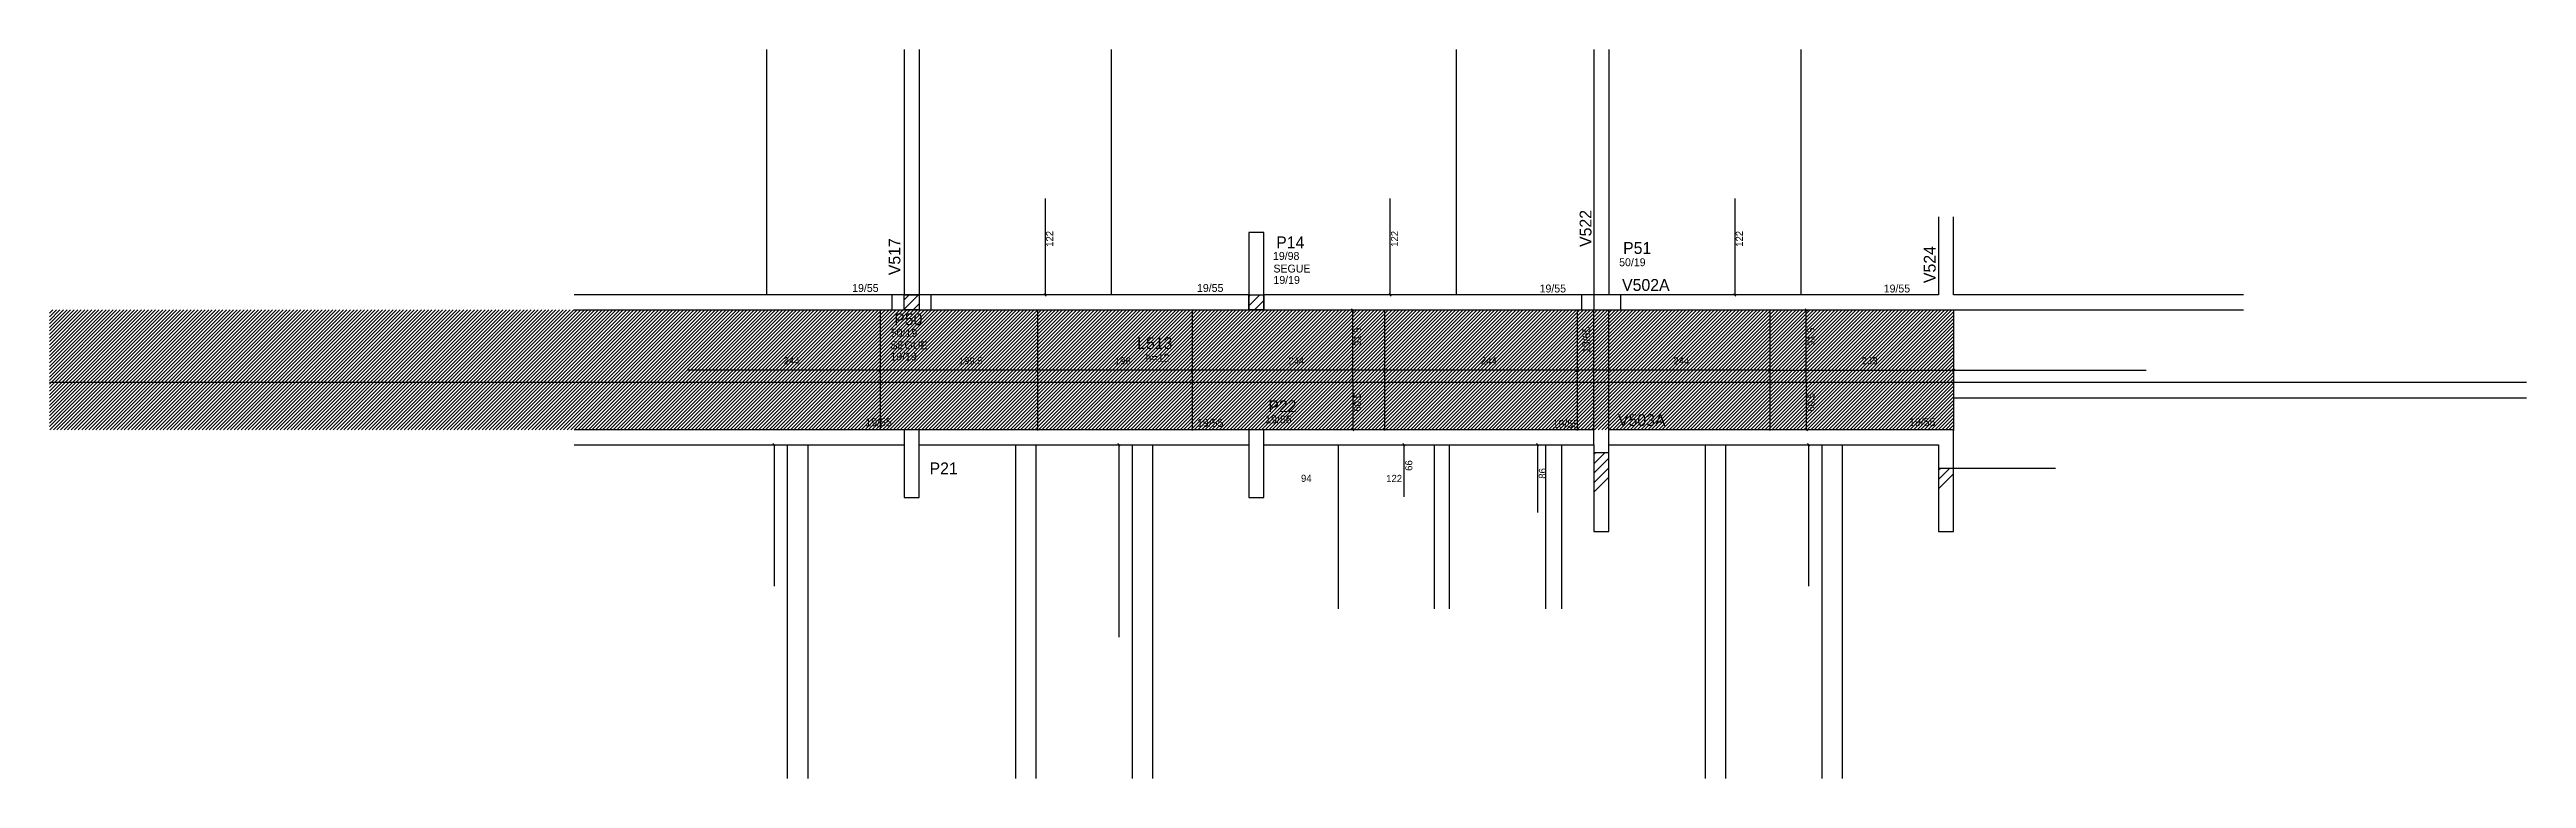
# Model space of a CAD drawing. Header units: metres. Extents: x 3824 to 6963, y 2574 to 3498.
import ezdxf

# ---------------------------------------------------------------- set-up
doc = ezdxf.new("R2010")
doc.units = ezdxf.units.M
for name, color, linetype in [('3', 7, 'Continuous'), ('4', 7, 'Continuous'), ('7', 7, 'Continuous'), ('COTA', 7, 'Continuous'), ('Painéis', 7, 'Continuous'), ('REAPROVEITAMENTO', 7, 'Continuous')]:
    doc.layers.add(name, color=color, linetype=linetype)

msp = doc.modelspace()

# ---------------------------------------------------------------- hatches: boundary and pattern name
at = {"layer": 'REAPROVEITAMENTO'}
h = msp.add_hatch(dxfattribs=at)
h.set_pattern_fill('ANSI31')
h.paths.add_polyline_path([(3823.7, 3167.9), (3823.7, 3015.9), (6236.7, 3015.9), (6236.7, 3167.9), (3823.7, 3167.9)])

# ---------------------------------------------------------------- linework, layer by layer
at = {"color": 4, "lineweight": 25}
for p, q in [((4876.2, 3091.3), (4632.2, 3091.3)), ((4876.2, 3093.7), (4876.2, 3094.3)), ((5075.7, 3091.3), (4876.2, 3091.3))]:
    msp.add_line(p, q, dxfattribs=at)
at = {"color": 0, "lineweight": 25}
for p, q in [((4877.7, 3092.8), (4874.7, 3089.8)), ((4874.7, 3089.8), (4877.7, 3092.8)), ((5074.2, 3089.8), (5077.2, 3092.8))]:
    msp.add_line(p, q, dxfattribs=at)
at = {"layer": '3', "color": 3, "lineweight": 25}
for p, q in [((4906.7, 3497.9), (4906.7, 3186.9)), ((4925.7, 3497.9), (4925.7, 3186.9)), ((5780.7, 3497.9), (5780.7, 3186.9)), ((5799.7, 3497.9), (5799.7, 3186.9)), ((4906.7, 3168.7), (4925, 3186.9)), ((4906.7, 3180.7), (4913, 3186.9)), ((4918, 3167.9), (4925.7, 3175.6)), ((5343.7, 3172.9), (5357.7, 3186.9)), ((5343.7, 3184.9), (5345.7, 3186.9)), ((5350.8, 3167.9), (5362.7, 3179.9)), ((5780.7, 3186.9), (5780.7, 3167.9)), ((5780.7, 2996.9), (5780.7, 3167.9)), ((5799.7, 2986.9), (5799.7, 3167.9)), ((5578.7, 2788.9), (5578.7, 2996.9)), ((5597.7, 2788.9), (5597.7, 2996.9)), ((5780.7, 2972.8), (5794.8, 2986.9)), ((5780.7, 2984.8), (5782.8, 2986.9)), ((5780.7, 2960.8), (5799.7, 2979.8)), ((5780.7, 2948.8), (5799.7, 2967.8)), ((5780.7, 2936.8), (5799.7, 2955.8)), ((6217.7, 2953), (6231.6, 2966.9)), ((6217.7, 2965), (6219.6, 2966.9)), ((6217.7, 2941), (6236.7, 2960))]:
    msp.add_line(p, q, dxfattribs=at)
for points in [[(6217.7, 3285.9), (6217.7, 3186.9)], [(6236.7, 3186.9), (6236.7, 3285.9)], [(4891.2, 3186.9), (4488.7, 3186.9)], [(5343.7, 3186.9), (4941.2, 3186.9)], [(5765.2, 3186.9), (5362.7, 3186.9)], [(6217.7, 3186.9), (5815.2, 3186.9)], [(6604.2, 3186.9), (6236.7, 3186.9)], [(4488.7, 3167.9), (4891.2, 3167.9)], [(4941.2, 3167.9), (5343.7, 3167.9)], [(5362.7, 3167.9), (5765.2, 3167.9)], [(5815.2, 3167.9), (6227.2, 3167.9)], [(6227.2, 3167.9), (6604.2, 3167.9)], [(4906.7, 3015.9), (4488.7, 3015.9)], [(5343.7, 3015.9), (4925.7, 3015.9)], [(5780.7, 3015.9), (5362.7, 3015.9)], [(6236.7, 3015.9), (5799.7, 3015.9)], [(6236.7, 2966.9), (6236.7, 3015.9)], [(4488.7, 2996.9), (4906.7, 2996.9)], [(4925.7, 2996.9), (5343.7, 2996.9)], [(5362.7, 2996.9), (5780.7, 2996.9)], [(5780.7, 2996.9), (5780.7, 2986.9)], [(5799.7, 2996.9), (6217.7, 2996.9)], [(5799.7, 2986.9), (5799.7, 2996.9)], [(6217.7, 2996.9), (6217.7, 2966.9)], [(6365.7, 2966.9), (6236.7, 2966.9)]]:
    msp.add_lwpolyline(points, dxfattribs=at)
at = {"layer": '7', "color": 7, "lineweight": 25}
for points in [[(5343.7, 3167.9), (5362.7, 3167.9), (5362.7, 3265.9), (5343.7, 3265.9), (5343.7, 3167.9)], [(4891.2, 3167.9), (4941.2, 3167.9), (4941.2, 3186.9), (4891.2, 3186.9), (4891.2, 3167.9)], [(4906.7, 3186.9), (4925.7, 3186.9), (4925.7, 3167.9), (4906.7, 3167.9), (4906.7, 3186.9)], [(5343.7, 3186.9), (5362.7, 3186.9), (5362.7, 3167.9), (5343.7, 3167.9), (5343.7, 3186.9)], [(5765.2, 3167.9), (5815.2, 3167.9), (5815.2, 3186.9), (5765.2, 3186.9), (5765.2, 3167.9)], [(4906.7, 2929.9), (4925.7, 2929.9), (4925.7, 3015.9), (4906.7, 3015.9), (4906.7, 2929.9)], [(5343.7, 2929.9), (5362.7, 2929.9), (5362.7, 3015.9), (5343.7, 3015.9), (5343.7, 2929.9)], [(5780.7, 2886.9), (5799.7, 2886.9), (5799.7, 2986.9), (5780.7, 2986.9), (5780.7, 2886.9)], [(6217.7, 2886.9), (6236.7, 2886.9), (6236.7, 2966.9), (6217.7, 2966.9), (6217.7, 2886.9)]]:
    msp.add_lwpolyline(points, dxfattribs=at)
at = {"layer": 'COTA', "color": 4, "lineweight": 25}
for p, q in [((5085.3, 3308.9), (5085.3, 3186.9)), ((5522.3, 3308.9), (5522.3, 3186.9)), ((5959.3, 3308.9), (5959.3, 3186.9)), ((5475.2, 3076.4), (5475.2, 3167.9)), ((6050.1, 3076.4), (6050.1, 3167.9)), ((5271.7, 3091.3), (5075.7, 3091.3)), ((5515.7, 3091.3), (5271.7, 3091.3)), ((5475.2, 3076.4), (5475.2, 3015.9)), ((5759.7, 3091.3), (5515.7, 3091.3)), ((6003.7, 3091.3), (5759.7, 3091.3)), ((6003.7, 3091.3), (6236.7, 3091.3)), ((6050.1, 3076.4), (6050.1, 3015.9)), ((6236.7, 3091.3), (6480.7, 3091.3)), ((4742, 2996.9), (4742, 2817.9)), ((5179, 2996.9), (5179, 2752.9)), ((5540.4, 2930.9), (5540.4, 2996.9)), ((5709.7, 2910.9), (5709.7, 2996.9)), ((6053, 2996.9), (6053, 2817.9))]:
    msp.add_line(p, q, dxfattribs=at)
at = {"layer": 'COTA', "color": 0, "lineweight": 25}
for p, q in [((5083.8, 3188.4), (5086.8, 3185.4)), ((5520.8, 3188.4), (5523.8, 3185.4)), ((5957.8, 3188.4), (5960.8, 3185.4)), ((5476.7, 3166.4), (5473.7, 3169.4)), ((6051.6, 3166.4), (6048.6, 3169.4)), ((5077.2, 3092.8), (5074.2, 3089.8)), ((5273.2, 3092.8), (5270.2, 3089.8)), ((5270.2, 3089.8), (5273.2, 3092.8)), ((5473.7, 3077.9), (5476.7, 3074.9)), ((5476.7, 3074.9), (5473.7, 3077.9)), ((5517.2, 3092.8), (5514.2, 3089.8)), ((5514.2, 3089.8), (5517.2, 3092.8)), ((5761.2, 3092.8), (5758.2, 3089.8)), ((5758.2, 3089.8), (5761.2, 3092.8)), ((6002.2, 3089.8), (6005.2, 3092.8)), ((6005.2, 3092.8), (6002.2, 3089.8)), ((6048.6, 3077.9), (6051.6, 3074.9)), ((6051.6, 3074.9), (6048.6, 3077.9)), ((6235.2, 3089.8), (6238.2, 3092.8)), ((6238.2, 3092.8), (6235.2, 3089.8)), ((5473.7, 3017.4), (5476.7, 3014.4)), ((6048.6, 3017.4), (6051.6, 3014.4)), ((4743.5, 2995.4), (4740.5, 2998.4)), ((5180.5, 2995.4), (5177.5, 2998.4)), ((5541.9, 2995.4), (5538.9, 2998.4)), ((5711.2, 2995.4), (5708.2, 2998.4)), ((6054.5, 2995.4), (6051.5, 2998.4))]:
    msp.add_line(p, q, dxfattribs=at)
at = {"layer": 'Painéis', "color": 200, "lineweight": 25}
for p, q in [((4732.7, 3186.9), (4732.7, 3497.9)), ((5169.7, 3186.9), (5169.7, 3497.9)), ((5606.7, 3186.9), (5606.7, 3497.9)), ((6043.7, 3186.9), (6043.7, 3497.9)), ((4876.2, 3167.9), (4876.2, 3015.9)), ((5075.7, 3167.9), (5075.7, 3015)), ((5271.7, 3167.9), (5271.7, 3015)), ((5515.7, 3167.9), (5515.7, 3015)), ((5759.7, 3167.9), (5759.7, 3015)), ((6003.7, 3167.9), (6003.7, 3015)), ((6236.7, 3167.9), (6236.7, 3015)), ((3823.7, 3076.4), (6962.7, 3076.4)), ((6236.7, 3056.4), (6962.7, 3056.4)), ((4758.7, 2996.9), (4758.7, 2573.9)), ((4784.7, 2996.9), (4784.7, 2573.9)), ((5047.7, 2996.9), (5047.7, 2573.9)), ((5073.7, 2996.9), (5073.7, 2573.9)), ((5195.7, 2996.9), (5195.7, 2573.9)), ((5221.7, 2996.9), (5221.7, 2573.9)), ((5456.7, 2996.9), (5456.7, 2788.9)), ((5719.7, 2996.9), (5719.7, 2788.9)), ((5739.7, 2996.9), (5739.7, 2788.9)), ((5921.7, 2996.9), (5921.7, 2573.9)), ((5947.7, 2996.9), (5947.7, 2573.9)), ((6069.7, 2996.9), (6069.7, 2573.9)), ((6095.7, 2996.9), (6095.7, 2573.9))]:
    msp.add_line(p, q, dxfattribs=at)

# ---------------------------------------------------------------- texts
at = {"color": 240, "lineweight": 25}
for s, p in [('244', (4754.2, 3098.9)), ('199.5', (4976, 3098.9))]:
    msp.add_text(s, height=9, dxfattribs=at).set_placement(p)
at = {"layer": '3', "color": 3, "lineweight": 25}
for s, p in [('19/98', (5374.2, 3231.3)), ('50/19', (5812.9, 3223.3)), ('SEGUE', (5374.8, 3215.3)), ('19/19', (5374.8, 3200.9)), ('19/55', (4840.9, 3190.7)), ('19/55', (5277.9, 3190.7)), ('19/55', (5712.1, 3190)), ('19/55', (6148.2, 3190)), ('50/19', (4889.8, 3133.9)), ('SEGUE', (4889.4, 3118.1)), ('19/19', (4889.4, 3103.7)), ('h=12', (5212.7, 3102.2)), ('19/55', (4857.6, 3020.5)), ('19/55', (5277.9, 3019.7)), ('19/86', (5364.3, 3024.2)), ('19/55', (5728.5, 3018.5)), ('19/55', (6180.3, 3020.6))]:
    msp.add_text(s, height=10, dxfattribs=at).set_placement(p)
msp.add_text('19/65', height=10, rotation=90, dxfattribs=at).set_placement((5776.3, 3113.2))
at = {"layer": '4', "color": 4, "lineweight": 25}
for s, p in [('V522', (5777.8, 3247.7)), ('V517', (4902, 3211.9)), ('V524', (6214, 3201.9))]:
    msp.add_text(s, height=15, rotation=90, dxfattribs=at).set_placement(p)
for s, p in [('P14', (5378.3, 3246)), ('P51', (5817.9, 3238.9)), ('V502A', (5816.6, 3192)), ('P50', (4894.2, 3148.5)), ('L513', (5202.1, 3118.2)), ('P22', (5368.3, 3038.3)), ('V503A', (5811.4, 3020.7)), ('P21', (4939, 2959.5))]:
    msp.add_text(s, height=15, dxfattribs=at).set_placement(p)
at = {"layer": 'COTA', "color": 240, "lineweight": 25}
for s, p in [('122', (5095.7, 3247.9)), ('122', (5532.7, 3247.9)), ('122', (5969.7, 3247.9)), ('91.5', (5485.5, 3122.2)), ('91.5', (6060.4, 3122.2)), ('60.5', (5485.6, 3039)), ('60.5', (6060.5, 3039)), ('66', (5550.8, 2963.9)), ('86', (5720.1, 2953.9))]:
    msp.add_text(s, height=9, rotation=90, dxfattribs=at).set_placement(p)
for s, p in [('196', (5173.7, 3098.9)), ('244', (5393.7, 3098.9)), ('244', (5637.7, 3098.9)), ('244', (5881.7, 3098.9)), ('233', (6120.2, 3099)), ('94', (5409.7, 2949.9)), ('122', (5517.7, 2949.8))]:
    msp.add_text(s, height=9, dxfattribs=at).set_placement(p)

doc.saveas('drawing.dxf')
